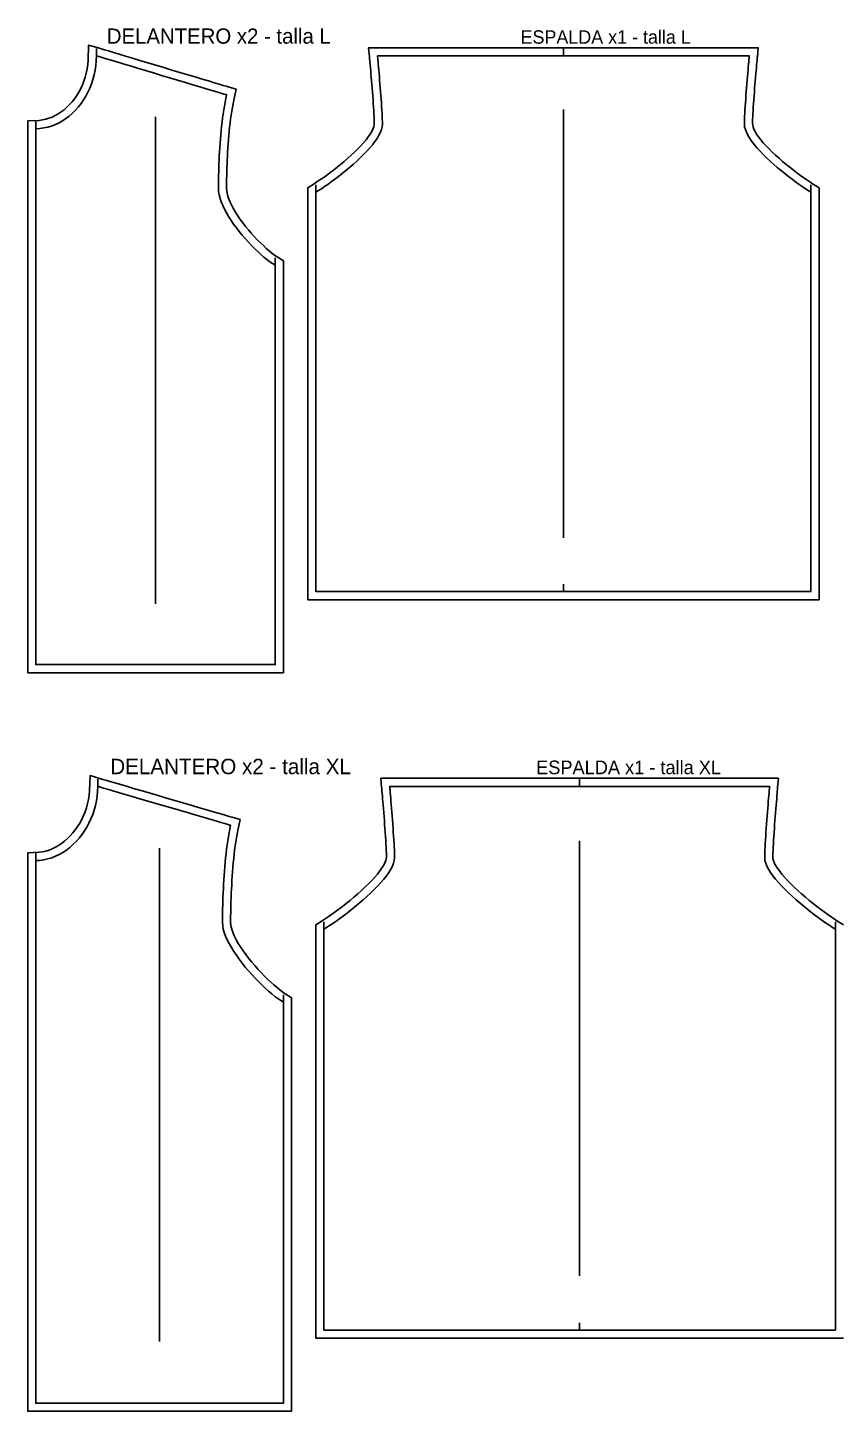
# Model space of a CAD drawing. Header units: centimetres. Extents: x -1 to 372, y -344 to 3.
# Drawn here: x -1 to 99, y -344 to -173.5 of the extents above; entities that cross this region are included whole.
import ezdxf

# ---------------------------------------------------------------- set-up
doc = ezdxf.new("R2010")
doc.units = ezdxf.units.CM
for name, color, linetype in [('15_SeamAllowance', 4, 'CONTINUOUS'), ('1_Boundary', 7, 'CONTINUOUS'), ('4_Notch', 1, 'CONTINUOUS'), ('5_Grainline', 3, 'CONTINUOUS'), ('8_Text', 7, 'CONTINUOUS')]:
    doc.layers.add(name, color=color, linetype=linetype)

msp = doc.modelspace()

# ---------------------------------------------------------------- linework, layer by layer
at = {"layer": '15_SeamAllowance'}
for points in [[(-1, -185.0117), (0.414, -184.9514), (0.8227, -184.8992), (1.2262, -184.8134), (1.624, -184.6946), (2.0153, -184.5437), (2.3991, -184.3614), (2.7743, -184.1485), (3.1395, -183.9058), (3.4934, -183.6344), (3.8345, -183.3354), (4.1613, -183.0099), (4.4724, -182.6591), (4.7662, -182.2845), (5.0413, -181.8873), (5.2963, -181.4692), (5.5297, -181.0314), (5.7403, -180.5754), (5.9268, -180.1029), (6.0878, -179.6152), (6.2221, -179.1138), (6.3287, -178.6002), (6.4062, -178.0759), (6.4535, -177.542), (6.509, -175.6684), (7.838, -176.0663), (8.0723, -176.1365), (8.4456, -176.2483), (8.9443, -176.3976), (9.5542, -176.5802), (10.2615, -176.792), (11.0524, -177.0288), (11.9128, -177.2865), (12.8288, -177.5608), (13.7867, -177.8476), (14.7723, -178.1427), (15.7719, -178.442), (16.7714, -178.7413), (17.7571, -179.0365), (18.7149, -179.3233), (19.6309, -179.5976), (20.4913, -179.8552), (21.2822, -180.092), (21.9895, -180.3038), (22.5994, -180.4865), (23.0981, -180.6358), (23.4714, -180.7476), (23.7057, -180.8177), (24.6741, -181.1077), (24.3823, -182.4485), (24.295, -182.8905), (24.213, -183.3472), (24.1362, -183.8169), (24.0645, -184.2977), (23.9979, -184.7881), (23.9363, -185.2862), (23.8795, -185.7904), (23.8273, -186.299), (23.7797, -186.8103), (23.7364, -187.3227), (23.6974, -187.8347), (23.6625, -188.3445), (23.6314, -188.8505), (23.6042, -189.3512), (23.5805, -189.8448), (23.5602, -190.3299), (23.5432, -190.8048), (23.5293, -191.2679), (23.5183, -191.7176), (23.51, -192.1522), (23.5043, -192.5703), (23.5011, -192.9701), (23.5001, -193.3216), (23.5181, -193.6226), (23.5692, -193.9298), (23.657, -194.2693), (23.7816, -194.6359), (23.9415, -195.0243), (24.1348, -195.4298), (24.359, -195.8484), (24.6113, -196.2762), (24.8889, -196.7097), (25.1889, -197.1458), (25.5083, -197.5814), (25.8441, -198.0136), (26.1933, -198.4396), (26.5529, -198.8565), (26.9199, -199.2619), (27.2911, -199.6529), (27.6635, -200.0269), (28.0338, -200.3813), (28.3989, -200.7134), (28.7552, -201.0204), (29.0991, -201.2997), (29.4266, -201.5483), (29.7332, -201.7632), (30.5, -202.2509), (30.5, -203.0491), (30.5, -203.7681), (30.5, -204.9141), (30.5, -206.4444), (30.5, -208.3165), (30.5, -210.4875), (30.5, -212.9148), (30.5, -215.5556), (30.5, -218.3672), (30.5, -221.3069), (30.5, -224.3321), (30.5, -227.4), (30.5, -230.4679), (30.5, -233.4931), (30.5, -236.4328), (30.5, -239.2444), (30.5, -241.8852), (30.5, -244.3125), (30.5, -246.4835), (30.5, -248.3556), (30.5, -249.8859), (30.5, -251.0319), (30.5, -251.7509), (30.5, -253), (29.3506, -253), (28.9196, -253), (28.2324, -253), (27.3148, -253), (26.1923, -253), (24.8906, -253), (23.4353, -253), (21.8519, -253), (20.166, -253), (18.4034, -253), (16.5895, -253), (14.75, -253), (12.9105, -253), (11.0966, -253), (9.334, -253), (7.6481, -253), (6.0647, -253), (4.6094, -253), (3.3077, -253), (2.1852, -253), (1.2676, -253), (0.5804, -253), (0.1494, -253), (-1, -253), (-1, -251.6656), (-1, -250.7008), (-1, -249.1628), (-1, -247.1089), (-1, -244.5965), (-1, -241.6828), (-1, -238.4253), (-1, -234.8811), (-1, -231.1077), (-1, -227.1623), (-1, -223.1023), (-1, -218.985), (-1, -214.8677), (-1, -210.8077), (-1, -206.8623), (-1, -203.0889), (-1, -199.5447), (-1, -196.2872), (-1, -193.3735), (-1, -190.8611), (-1, -188.8072), (-1, -187.2692), (-1, -186.3044)], [(65, -176), (65.116, -176), (65.4506, -176), (65.984, -176), (66.6963, -176), (67.5676, -176), (68.5781, -176), (69.7079, -176), (70.937, -176), (72.2457, -176), (73.614, -176), (75.0221, -176), (76.45, -176), (77.8779, -176), (79.286, -176), (80.6543, -176), (81.963, -176), (83.1921, -176), (84.3219, -176), (85.3324, -176), (86.2037, -176), (86.916, -176), (87.4494, -176), (87.784, -176), (88.9977, -176), (88.8927, -177.1252), (88.884, -177.2191), (88.87, -177.3702), (88.8515, -177.5738), (88.8287, -177.8253), (88.8023, -178.12), (88.7728, -178.4531), (88.7407, -178.8199), (88.7065, -179.2158), (88.6708, -179.6361), (88.634, -180.076), (88.5967, -180.5308), (88.5595, -180.9958), (88.5228, -181.4662), (88.4871, -181.9374), (88.453, -182.4045), (88.4211, -182.8628), (88.3917, -183.3073), (88.3656, -183.7333), (88.3431, -184.1357), (88.3248, -184.5092), (88.3112, -184.8485), (88.3029, -185.1474), (88.3005, -185.3606), (88.3181, -185.5554), (88.3692, -185.761), (88.4663, -186.0142), (88.6114, -186.3053), (88.8034, -186.6257), (89.0391, -186.9685), (89.3146, -187.3281), (89.6257, -187.7), (89.9681, -188.0802), (90.3374, -188.4655), (90.7295, -188.8529), (91.1402, -189.2396), (91.5653, -189.623), (92.0006, -190.0005), (92.4421, -190.3699), (92.8858, -190.7287), (93.3274, -191.0746), (93.763, -191.4054), (94.1884, -191.7188), (94.5996, -192.0124), (94.9922, -192.284), (95.362, -192.5312), (95.7042, -192.7514), (96.5, -193.2413), (96.5, -194.0491), (96.5, -194.7681), (96.5, -195.9141), (96.5, -197.4444), (96.5, -199.3165), (96.5, -201.4875), (96.5, -203.9148), (96.5, -206.5556), (96.5, -209.3672), (96.5, -212.3069), (96.5, -215.3321), (96.5, -218.4), (96.5, -221.4679), (96.5, -224.4931), (96.5, -227.4328), (96.5, -230.2444), (96.5, -232.8852), (96.5, -235.3125), (96.5, -237.4835), (96.5, -239.3556), (96.5, -240.8859), (96.5, -242.0319), (96.5, -242.7509), (96.5, -244), (95.3456, -244), (94.8999, -244), (94.1895, -244), (93.2407, -244), (92.0802, -244), (90.7344, -244), (89.2297, -244), (87.5926, -244), (85.8496, -244), (84.0272, -244), (82.1518, -244), (80.25, -244), (78.3482, -244), (76.4728, -244), (74.6504, -244), (72.9074, -244), (71.2703, -244), (69.7656, -244), (68.4198, -244), (67.2593, -244), (66.3105, -244), (65.6001, -244), (65.1544, -244), (65, -244), (64.8456, -244), (64.3999, -244), (63.6895, -244), (62.7407, -244), (61.5802, -244), (60.2344, -244), (58.7297, -244), (57.0926, -244), (55.3496, -244), (53.5272, -244), (51.6518, -244), (49.75, -244), (47.8482, -244), (45.9728, -244), (44.1504, -244), (42.4074, -244), (40.7703, -244), (39.2656, -244), (37.9198, -244), (36.7593, -244), (35.8105, -244), (35.1001, -244), (34.6544, -244), (33.5, -244), (33.5, -242.7509), (33.5, -242.0319), (33.5, -240.8859), (33.5, -239.3556), (33.5, -237.4835), (33.5, -235.3125), (33.5, -232.8852), (33.5, -230.2444), (33.5, -227.4328), (33.5, -224.4931), (33.5, -221.4679), (33.5, -218.4), (33.5, -215.3321), (33.5, -212.3069), (33.5, -209.3672), (33.5, -206.5556), (33.5, -203.9148), (33.5, -201.4875), (33.5, -199.3165), (33.5, -197.4444), (33.5, -195.9141), (33.5, -194.7681), (33.5, -194.0491), (33.5, -193.2413), (34.2958, -192.7514), (34.638, -192.5312), (35.0078, -192.284), (35.4004, -192.0124), (35.8116, -191.7188), (36.237, -191.4054), (36.6726, -191.0746), (37.1142, -190.7287), (37.5579, -190.3699), (37.9994, -190.0005), (38.4347, -189.623), (38.8598, -189.2396), (39.2705, -188.8529), (39.6626, -188.4655), (40.0319, -188.0802), (40.3743, -187.7), (40.6854, -187.3281), (40.9609, -186.9685), (41.1966, -186.6257), (41.3886, -186.3053), (41.5337, -186.0142), (41.6308, -185.761), (41.6819, -185.5554), (41.6995, -185.3606), (41.6971, -185.1474), (41.6888, -184.8485), (41.6752, -184.5092), (41.6569, -184.1357), (41.6344, -183.7333), (41.6083, -183.3073), (41.5789, -182.8628), (41.547, -182.4045), (41.5129, -181.9374), (41.4772, -181.4662), (41.4405, -180.9958), (41.4033, -180.5308), (41.366, -180.076), (41.3292, -179.6361), (41.2935, -179.2158), (41.2593, -178.8199), (41.2272, -178.4531), (41.1977, -178.12), (41.1713, -177.8253), (41.1485, -177.5738), (41.13, -177.3702), (41.116, -177.2191), (41.1073, -177.1252), (41.0023, -176), (42.216, -176), (42.5506, -176), (43.084, -176), (43.7963, -176), (44.6676, -176), (45.6781, -176), (46.8079, -176), (48.037, -176), (49.3457, -176), (50.714, -176), (52.1221, -176), (53.55, -176), (54.9779, -176), (56.386, -176), (57.7543, -176), (59.063, -176), (60.2921, -176), (61.4219, -176), (62.4324, -176), (63.3037, -176), (64.016, -176), (64.5494, -176), (64.884, -176)], [(-1, -275.1833), (0.4118, -275.1208), (0.8209, -275.0667), (1.2271, -274.9777), (1.6298, -274.8544), (2.0278, -274.6975), (2.4198, -274.5079), (2.8045, -274.2865), (3.1802, -274.0342), (3.5452, -273.7523), (3.8978, -273.4421), (4.2363, -273.1049), (4.559, -272.7422), (4.8642, -272.3557), (5.1503, -271.9468), (5.4158, -271.5173), (5.659, -271.0688), (5.8786, -270.6031), (6.073, -270.1217), (6.241, -269.6266), (6.3813, -269.1192), (6.4925, -268.6013), (6.5734, -268.0745), (6.6228, -267.5403), (6.6805, -265.6763), (8.0044, -266.0648), (8.2434, -266.1349), (8.6245, -266.2467), (9.1334, -266.396), (9.7559, -266.5786), (10.4778, -266.7904), (11.2849, -267.0273), (12.163, -267.2849), (13.0979, -267.5592), (14.0755, -267.846), (15.0814, -268.1411), (16.1015, -268.4404), (17.1217, -268.7398), (18.1276, -269.0349), (19.1051, -269.3217), (20.04, -269.596), (20.9182, -269.8536), (21.7253, -270.0904), (22.4472, -270.3023), (23.0697, -270.4849), (23.5786, -270.6342), (23.9596, -270.746), (24.1987, -270.8161), (25.1742, -271.1024), (24.8827, -272.449), (24.7956, -272.896), (24.7137, -273.3621), (24.6369, -273.8449), (24.5652, -274.3423), (24.4986, -274.8519), (24.4369, -275.3717), (24.38, -275.8997), (24.3277, -276.4336), (24.28, -276.9715), (24.2367, -277.5114), (24.1977, -278.0511), (24.1627, -278.5887), (24.1316, -279.1221), (24.1043, -279.6495), (24.0806, -280.1687), (24.0603, -280.6777), (24.0433, -281.1747), (24.0293, -281.6575), (24.0183, -282.1243), (24.01, -282.5729), (24.0043, -283.0014), (24.0011, -283.4078), (24.0001, -283.7584), (24.0196, -284.0537), (24.0752, -284.3592), (24.172, -284.7036), (24.3099, -285.08), (24.4872, -285.482), (24.7015, -285.9042), (24.9497, -286.3416), (25.2287, -286.7902), (25.535, -287.2458), (25.8652, -287.705), (26.2158, -288.1643), (26.5834, -288.6205), (26.9646, -289.0704), (27.3558, -289.511), (27.7536, -289.9393), (28.1544, -290.3523), (28.5547, -290.7471), (28.9509, -291.1206), (29.3392, -291.4698), (29.7157, -291.7918), (30.0764, -292.0833), (30.4165, -292.341), (30.731, -292.5616), (31.5, -293.0512), (31.5, -293.8501), (31.5, -294.572), (31.5, -295.7227), (31.5, -297.2593), (31.5, -299.1389), (31.5, -301.3187), (31.5, -303.7559), (31.5, -306.4074), (31.5, -309.2305), (31.5, -312.1822), (31.5, -315.2196), (31.5, -318.3), (31.5, -321.3804), (31.5, -324.4178), (31.5, -327.3695), (31.5, -330.1926), (31.5, -332.8441), (31.5, -335.2813), (31.5, -337.4611), (31.5, -339.3407), (31.5, -340.8773), (31.5, -342.028), (31.5, -342.7499), (31.5, -344), (30.3456, -344), (29.8999, -344), (29.1895, -344), (28.2407, -344), (27.0802, -344), (25.7344, -344), (24.2297, -344), (22.5926, -344), (20.8496, -344), (19.0272, -344), (17.1518, -344), (15.25, -344), (13.3482, -344), (11.4728, -344), (9.6504, -344), (7.9074, -344), (6.2703, -344), (4.7656, -344), (3.4198, -344), (2.2593, -344), (1.3105, -344), (0.6001, -344), (0.1544, -344), (-1, -344), (-1, -342.6614), (-1, -341.6845), (-1, -340.1271), (-1, -338.0474), (-1, -335.5034), (-1, -332.5531), (-1, -329.2546), (-1, -325.6659), (-1, -321.8451), (-1, -317.8501), (-1, -313.7391), (-1, -309.57), (-1, -305.4009), (-1, -301.2899), (-1, -297.2949), (-1, -293.4741), (-1, -289.8854), (-1, -286.5869), (-1, -283.6366), (-1, -281.0926), (-1, -279.0129), (-1, -277.4555), (-1, -276.4786)]]:
    msp.add_lwpolyline(points, close=True, dxfattribs=at)
msp.add_lwpolyline([(99.5, -335), (98.3405, -335), (97.8802, -335), (97.1465, -335), (96.1667, -335), (94.9681, -335), (93.5781, -335), (92.0241, -335), (90.3333, -335), (88.5332, -335), (86.651, -335), (84.7142, -335), (82.75, -335), (80.7858, -335), (78.849, -335), (76.9668, -335), (75.1667, -335), (73.4759, -335), (71.9219, -335), (70.5319, -335), (69.3333, -335), (68.3535, -335), (67.6198, -335), (67.1595, -335), (67, -335), (66.8405, -335), (66.3802, -335), (65.6465, -335), (64.6667, -335), (63.4681, -335), (62.0781, -335), (60.5241, -335), (58.8333, -335), (57.0332, -335), (55.151, -335), (53.2142, -335), (51.25, -335), (49.2858, -335), (47.349, -335), (45.4668, -335), (43.6667, -335), (41.9759, -335), (40.4219, -335), (39.0319, -335), (37.8333, -335), (36.8535, -335), (36.1198, -335), (35.6595, -335), (34.5, -335), (34.5, -333.7499), (34.5, -333.028), (34.5, -331.8773), (34.5, -330.3407), (34.5, -328.4611), (34.5, -326.2813), (34.5, -323.8441), (34.5, -321.1926), (34.5, -318.3695), (34.5, -315.4178), (34.5, -312.3804), (34.5, -309.3), (34.5, -306.2196), (34.5, -303.1822), (34.5, -300.2305), (34.5, -297.4074), (34.5, -294.7559), (34.5, -292.3188), (34.5, -290.1389), (34.5, -288.2593), (34.5, -286.7227), (34.5, -285.572), (34.5, -284.8501), (34.5, -284.042), (35.2969, -283.5503), (35.6458, -283.3246), (36.027, -283.0683), (36.4353, -282.7843), (36.8658, -282.4752), (37.3138, -282.1439), (37.7746, -281.793), (38.2438, -281.4251), (38.7167, -281.0428), (39.1889, -280.6488), (39.6559, -280.2458), (40.1131, -279.8366), (40.5559, -279.4239), (40.9798, -279.0107), (41.3801, -278.6), (41.7521, -278.1953), (42.0909, -277.8001), (42.3918, -277.4187), (42.65, -277.0561), (42.8607, -276.7185), (43.0202, -276.4137), (43.1262, -276.1521), (43.181, -275.946), (43.1995, -275.7569), (43.1971, -275.5451), (43.1887, -275.2399), (43.1751, -274.8908), (43.1568, -274.5043), (43.1343, -274.0862), (43.1081, -273.6422), (43.0787, -273.1776), (43.0468, -272.6976), (43.0127, -272.2073), (42.977, -271.712), (42.9402, -271.2168), (42.9029, -270.7267), (42.8656, -270.2467), (42.8289, -269.7821), (42.7931, -269.3378), (42.7589, -268.9189), (42.7268, -268.5305), (42.6973, -268.1775), (42.6709, -267.8651), (42.6481, -267.5983), (42.6295, -267.3822), (42.6156, -267.2217), (42.6069, -267.1218), (42.5083, -266), (43.7185, -266), (44.0604, -266), (44.6055, -266), (45.3333, -266), (46.2237, -266), (47.2563, -266), (48.4107, -266), (49.6667, -266), (51.0039, -266), (52.4021, -266), (53.8409, -266), (55.3, -266), (56.7591, -266), (58.1979, -266), (59.5961, -266), (60.9333, -266), (62.1893, -266), (63.3438, -266), (64.3763, -266), (65.2667, -266), (65.9945, -266), (66.5396, -266), (66.8815, -266), (67, -266), (67.1185, -266), (67.4604, -266), (68.0055, -266), (68.7333, -266), (69.6237, -266), (70.6563, -266), (71.8107, -266), (73.0667, -266), (74.4039, -266), (75.8021, -266), (77.2409, -266), (78.7, -266), (80.1591, -266), (81.5979, -266), (82.9961, -266), (84.3333, -266), (85.5893, -266), (86.7438, -266), (87.7763, -266), (88.6667, -266), (89.3945, -266), (89.9396, -266), (90.2815, -266), (91.4917, -266), (91.3931, -267.1218), (91.3844, -267.2217), (91.3705, -267.3822), (91.3519, -267.5983), (91.3291, -267.8651), (91.3027, -268.1775), (91.2732, -268.5305), (91.2411, -268.9189), (91.2069, -269.3378), (91.1711, -269.7821), (91.1344, -270.2467), (91.0971, -270.7267), (91.0598, -271.2168), (91.023, -271.712), (90.9873, -272.2073), (90.9532, -272.6976), (90.9213, -273.1776), (90.8919, -273.6422), (90.8657, -274.0862), (90.8432, -274.5043), (90.8249, -274.8908), (90.8113, -275.2399), (90.8029, -275.5451), (90.8005, -275.7569), (90.819, -275.946), (90.8738, -276.1521), (90.9798, -276.4137), (91.1393, -276.7185), (91.35, -277.0561), (91.6082, -277.4187), (91.9091, -277.8001), (92.2479, -278.1953), (92.6199, -278.6), (93.0202, -279.0107), (93.4441, -279.4239), (93.8869, -279.8366), (94.3441, -280.2458), (94.8111, -280.6488), (95.2833, -281.0428), (95.7562, -281.4251), (96.2254, -281.793), (96.6862, -282.1439), (97.1342, -282.4752), (97.5647, -282.7843), (97.973, -283.0683), (98.3542, -283.3246), (98.7031, -283.5503), (99.5, -284.042)], dxfattribs=at)
at = {"layer": '1_Boundary'}
for points in [[(0, -185.97), (0.4987, -185.9487), (0.9904, -185.8859), (1.4737, -185.7831), (1.9474, -185.6417), (2.4103, -185.4632), (2.861, -185.2491), (3.2984, -185.0008), (3.7211, -184.72), (4.128, -184.408), (4.5177, -184.0664), (4.889, -183.6965), (5.2406, -183.3), (5.5714, -182.8783), (5.8799, -182.4328), (6.1651, -181.9651), (6.4256, -181.4767), (6.6601, -180.9689), (6.8674, -180.4434), (7.0463, -179.9016), (7.1955, -179.345), (7.3137, -178.775), (7.3997, -178.1932), (7.4522, -177.6011), (7.47, -177), (7.5512, -177.0243), (7.7854, -177.0944), (8.1588, -177.2062), (8.6574, -177.3556), (9.2673, -177.5382), (9.9747, -177.75), (10.7655, -177.9868), (11.6259, -178.2444), (12.542, -178.5187), (13.4998, -178.8056), (14.4854, -179.1007), (15.485, -179.4), (16.4846, -179.6993), (17.4702, -179.9944), (18.428, -180.2813), (19.3441, -180.5556), (20.2045, -180.8132), (20.9953, -181.05), (21.7027, -181.2618), (22.3126, -181.4444), (22.8112, -181.5938), (23.1846, -181.7056), (23.4188, -181.7757), (23.5, -181.8), (23.4031, -182.2453), (23.3123, -182.7052), (23.2273, -183.1781), (23.1481, -183.6625), (23.0745, -184.1568), (23.0062, -184.6594), (22.9432, -185.1687), (22.8852, -185.6833), (22.832, -186.2016), (22.7836, -186.7219), (22.7396, -187.2427), (22.7, -187.7625), (22.6646, -188.2797), (22.6331, -188.7927), (22.6055, -189.3), (22.5815, -189.8), (22.561, -190.2911), (22.5437, -190.7719), (22.5297, -191.2406), (22.5185, -191.6958), (22.5102, -192.1359), (22.5044, -192.5594), (22.5011, -192.9646), (22.5, -193.35), (22.523, -193.7348), (22.59, -194.1375), (22.6982, -194.5559), (22.8449, -194.9875), (23.0272, -195.4301), (23.2422, -195.8812), (23.4872, -196.3387), (23.7593, -196.8), (24.0557, -197.2629), (24.3736, -197.725), (24.7101, -198.184), (25.0625, -198.6375), (25.4279, -199.0832), (25.8035, -199.5187), (26.1865, -199.9418), (26.5741, -200.35), (26.9634, -200.741), (27.3516, -201.1125), (27.7359, -201.4621), (28.1134, -201.7875), (28.4814, -202.0863), (28.8371, -202.3562), (29.1776, -202.5949), (29.5, -202.8), (29.5, -203.0491), (29.5, -203.7681), (29.5, -204.9141), (29.5, -206.4444), (29.5, -208.3165), (29.5, -210.4875), (29.5, -212.9148), (29.5, -215.5556), (29.5, -218.3672), (29.5, -221.3069), (29.5, -224.3321), (29.5, -227.4), (29.5, -230.4679), (29.5, -233.4931), (29.5, -236.4328), (29.5, -239.2444), (29.5, -241.8852), (29.5, -244.3125), (29.5, -246.4835), (29.5, -248.3556), (29.5, -249.8859), (29.5, -251.0319), (29.5, -251.7509), (29.5, -252), (29.3506, -252), (28.9196, -252), (28.2324, -252), (27.3148, -252), (26.1923, -252), (24.8906, -252), (23.4353, -252), (21.8519, -252), (20.166, -252), (18.4034, -252), (16.5895, -252), (14.75, -252), (12.9105, -252), (11.0966, -252), (9.334, -252), (7.6481, -252), (6.0647, -252), (4.6094, -252), (3.3077, -252), (2.1852, -252), (1.2676, -252), (0.5804, -252), (0.1494, -252), (0, -252), (0, -251.6656), (0, -250.7008), (0, -249.1628), (0, -247.1089), (0, -244.5965), (0, -241.6828), (0, -238.4253), (0, -234.8811), (0, -231.1077), (0, -227.1623), (0, -223.1023), (0, -218.985), (0, -214.8677), (0, -210.8077), (0, -206.8623), (0, -203.0889), (0, -199.5447), (0, -196.2872), (0, -193.3735), (0, -190.8611), (0, -188.8072), (0, -187.2692), (0, -186.3044), (0, -185.97)], [(65, -177), (65.116, -177), (65.4506, -177), (65.984, -177), (66.6963, -177), (67.5676, -177), (68.5781, -177), (69.7079, -177), (70.937, -177), (72.2457, -177), (73.614, -177), (75.0221, -177), (76.45, -177), (77.8779, -177), (79.286, -177), (80.6543, -177), (81.963, -177), (83.1921, -177), (84.3219, -177), (85.3324, -177), (86.2037, -177), (86.916, -177), (87.4494, -177), (87.784, -177), (87.9, -177), (87.897, -177.0326), (87.8882, -177.1271), (87.8742, -177.2789), (87.8556, -177.4833), (87.8327, -177.7357), (87.8063, -178.0313), (87.7766, -178.3654), (87.7444, -178.7333), (87.7102, -179.1305), (87.6743, -179.5521), (87.6374, -179.9935), (87.6, -180.45), (87.5626, -180.9169), (87.5257, -181.3896), (87.4898, -181.8633), (87.4556, -182.3333), (87.4234, -182.7951), (87.3938, -183.2438), (87.3673, -183.6747), (87.3444, -184.0833), (87.3258, -184.4648), (87.3118, -184.8146), (87.303, -185.1279), (87.3, -185.4), (87.329, -185.722), (87.4136, -186.0618), (87.5498, -186.4172), (87.7338, -186.7861), (87.9617, -187.1665), (88.2297, -187.5563), (88.5339, -187.9533), (88.8704, -188.3556), (89.2354, -188.7609), (89.6249, -189.1674), (90.0353, -189.5727), (90.4625, -189.975), (90.9027, -190.372), (91.3521, -190.7618), (91.8068, -191.1422), (92.263, -191.5111), (92.7167, -191.8665), (93.1641, -192.2063), (93.6013, -192.5283), (94.0245, -192.8306), (94.4299, -193.1109), (94.8135, -193.3674), (95.1715, -193.5977), (95.5, -193.8), (95.5, -194.0491), (95.5, -194.7681), (95.5, -195.9141), (95.5, -197.4444), (95.5, -199.3165), (95.5, -201.4875), (95.5, -203.9148), (95.5, -206.5556), (95.5, -209.3672), (95.5, -212.3069), (95.5, -215.3321), (95.5, -218.4), (95.5, -221.4679), (95.5, -224.4931), (95.5, -227.4328), (95.5, -230.2444), (95.5, -232.8852), (95.5, -235.3125), (95.5, -237.4835), (95.5, -239.3556), (95.5, -240.8859), (95.5, -242.0319), (95.5, -242.7509), (95.5, -243), (95.3456, -243), (94.8999, -243), (94.1895, -243), (93.2407, -243), (92.0802, -243), (90.7344, -243), (89.2297, -243), (87.5926, -243), (85.8496, -243), (84.0272, -243), (82.1518, -243), (80.25, -243), (78.3482, -243), (76.4728, -243), (74.6504, -243), (72.9074, -243), (71.2703, -243), (69.7656, -243), (68.4198, -243), (67.2593, -243), (66.3105, -243), (65.6001, -243), (65.1544, -243), (65, -243), (64.8456, -243), (64.3999, -243), (63.6895, -243), (62.7407, -243), (61.5802, -243), (60.2344, -243), (58.7297, -243), (57.0926, -243), (55.3496, -243), (53.5272, -243), (51.6518, -243), (49.75, -243), (47.8482, -243), (45.9728, -243), (44.1504, -243), (42.4074, -243), (40.7703, -243), (39.2656, -243), (37.9198, -243), (36.7593, -243), (35.8105, -243), (35.1001, -243), (34.6544, -243), (34.5, -243), (34.5, -242.7509), (34.5, -242.0319), (34.5, -240.8859), (34.5, -239.3556), (34.5, -237.4835), (34.5, -235.3125), (34.5, -232.8852), (34.5, -230.2444), (34.5, -227.4328), (34.5, -224.4931), (34.5, -221.4679), (34.5, -218.4), (34.5, -215.3321), (34.5, -212.3069), (34.5, -209.3672), (34.5, -206.5556), (34.5, -203.9148), (34.5, -201.4875), (34.5, -199.3165), (34.5, -197.4444), (34.5, -195.9141), (34.5, -194.7681), (34.5, -194.0491), (34.5, -193.8), (34.8285, -193.5977), (35.1865, -193.3674), (35.5701, -193.1109), (35.9755, -192.8306), (36.3987, -192.5283), (36.8359, -192.2063), (37.2833, -191.8665), (37.737, -191.5111), (38.1932, -191.1422), (38.6479, -190.7618), (39.0973, -190.372), (39.5375, -189.975), (39.9647, -189.5727), (40.3751, -189.1674), (40.7646, -188.7609), (41.1296, -188.3556), (41.4661, -187.9533), (41.7703, -187.5563), (42.0383, -187.1665), (42.2662, -186.7861), (42.4502, -186.4172), (42.5864, -186.0618), (42.671, -185.722), (42.7, -185.4), (42.697, -185.1279), (42.6882, -184.8146), (42.6742, -184.4648), (42.6556, -184.0833), (42.6327, -183.6747), (42.6063, -183.2438), (42.5766, -182.7951), (42.5444, -182.3333), (42.5102, -181.8633), (42.4743, -181.3896), (42.4374, -180.9169), (42.4, -180.45), (42.3626, -179.9935), (42.3257, -179.5521), (42.2898, -179.1305), (42.2556, -178.7333), (42.2234, -178.3654), (42.1938, -178.0313), (42.1673, -177.7357), (42.1444, -177.4833), (42.1258, -177.2789), (42.1118, -177.1271), (42.103, -177.0326), (42.1, -177), (42.216, -177), (42.5506, -177), (43.084, -177), (43.7963, -177), (44.6676, -177), (45.6781, -177), (46.8079, -177), (48.037, -177), (49.3457, -177), (50.714, -177), (52.1221, -177), (53.55, -177), (54.9779, -177), (56.386, -177), (57.7543, -177), (59.063, -177), (60.2921, -177), (61.4219, -177), (62.4324, -177), (63.3037, -177), (64.016, -177), (64.5494, -177), (64.884, -177), (65, -177)], [(0, -276.14), (0.4996, -276.1179), (0.9938, -276.0526), (1.481, -275.9458), (1.96, -275.7991), (2.4293, -275.6141), (2.8876, -275.3925), (3.3333, -275.1359), (3.7652, -274.8459), (4.1817, -274.5242), (4.5816, -274.1724), (4.9634, -273.7921), (5.3256, -273.385), (5.667, -272.9527), (5.986, -272.4968), (6.2813, -272.0189), (6.5515, -271.5207), (6.7951, -271.0039), (7.0109, -270.47), (7.1972, -269.9207), (7.3529, -269.3576), (7.4764, -268.7823), (7.5664, -268.1966), (7.6214, -267.6019), (7.64, -267), (7.7228, -267.0243), (7.9619, -267.0944), (8.343, -267.2062), (8.8519, -267.3556), (9.4743, -267.5382), (10.1962, -267.75), (11.0034, -267.9868), (11.8815, -268.2444), (12.8164, -268.5187), (13.7939, -268.8056), (14.7999, -269.1007), (15.82, -269.4), (16.8401, -269.6993), (17.8461, -269.9944), (18.8236, -270.2813), (19.7585, -270.5556), (20.6366, -270.8132), (21.4438, -271.05), (22.1657, -271.2618), (22.7881, -271.4444), (23.297, -271.5938), (23.6781, -271.7056), (23.9172, -271.7757), (24, -271.8), (23.9031, -272.2475), (23.8123, -272.7139), (23.7273, -273.197), (23.6481, -273.6951), (23.5745, -274.2061), (23.5062, -274.7281), (23.4432, -275.2592), (23.3852, -275.7974), (23.332, -276.3408), (23.2836, -276.8874), (23.2396, -277.4353), (23.2, -277.9825), (23.1646, -278.5271), (23.1331, -279.0672), (23.1055, -279.6008), (23.0815, -280.1259), (23.061, -280.6407), (23.0437, -281.1431), (23.0297, -281.6313), (23.0185, -282.1032), (23.0102, -282.557), (23.0044, -282.9907), (23.0011, -283.4024), (23, -283.79), (23.0255, -284.1766), (23.0998, -284.5846), (23.2197, -285.0113), (23.3819, -285.4542), (23.5832, -285.9104), (23.8203, -286.3775), (24.09, -286.8527), (24.3889, -287.3333), (24.7139, -287.8168), (25.0616, -288.3004), (25.4289, -288.7815), (25.8125, -289.2575), (26.2091, -289.7257), (26.6155, -290.1833), (27.0283, -290.6279), (27.4444, -291.0567), (27.8606, -291.467), (28.2734, -291.8562), (28.6798, -292.2217), (29.0764, -292.5608), (29.46, -292.8709), (29.8273, -293.1492), (30.175, -293.3931), (30.5, -293.6), (30.5, -293.8501), (30.5, -294.572), (30.5, -295.7227), (30.5, -297.2593), (30.5, -299.1389), (30.5, -301.3187), (30.5, -303.7559), (30.5, -306.4074), (30.5, -309.2305), (30.5, -312.1822), (30.5, -315.2196), (30.5, -318.3), (30.5, -321.3804), (30.5, -324.4178), (30.5, -327.3695), (30.5, -330.1926), (30.5, -332.8441), (30.5, -335.2813), (30.5, -337.4611), (30.5, -339.3407), (30.5, -340.8773), (30.5, -342.028), (30.5, -342.7499), (30.5, -343), (30.3456, -343), (29.8999, -343), (29.1895, -343), (28.2407, -343), (27.0802, -343), (25.7344, -343), (24.2297, -343), (22.5926, -343), (20.8496, -343), (19.0272, -343), (17.1518, -343), (15.25, -343), (13.3482, -343), (11.4728, -343), (9.6504, -343), (7.9074, -343), (6.2703, -343), (4.7656, -343), (3.4198, -343), (2.2593, -343), (1.3105, -343), (0.6001, -343), (0.1544, -343), (0, -343), (0, -342.6614), (0, -341.6845), (0, -340.1271), (0, -338.0474), (0, -335.5034), (0, -332.5531), (0, -329.2546), (0, -325.6659), (0, -321.8451), (0, -317.8501), (0, -313.7391), (0, -309.57), (0, -305.4009), (0, -301.2899), (0, -297.2949), (0, -293.4741), (0, -289.8854), (0, -286.5869), (0, -283.6366), (0, -281.0926), (0, -279.0129), (0, -277.4555), (0, -276.4786), (0, -276.14)], [(67, -267), (67.1185, -267), (67.4604, -267), (68.0055, -267), (68.7333, -267), (69.6237, -267), (70.6563, -267), (71.8107, -267), (73.0667, -267), (74.4039, -267), (75.8021, -267), (77.2409, -267), (78.7, -267), (80.1591, -267), (81.5979, -267), (82.9961, -267), (84.3333, -267), (85.5893, -267), (86.7438, -267), (87.7763, -267), (88.6667, -267), (89.3945, -267), (89.9396, -267), (90.2815, -267), (90.4, -267), (90.397, -267.0346), (90.3882, -267.135), (90.3742, -267.2961), (90.3556, -267.513), (90.3327, -267.7805), (90.3063, -268.0938), (90.2766, -268.4476), (90.2444, -268.837), (90.2102, -269.257), (90.1743, -269.7025), (90.1374, -270.1685), (90.1, -270.65), (90.0626, -271.1419), (90.0257, -271.6391), (89.9898, -272.1367), (89.9556, -272.6296), (89.9234, -273.1128), (89.8938, -273.5813), (89.8673, -274.0299), (89.8444, -274.4537), (89.8258, -274.8477), (89.8118, -275.2067), (89.803, -275.5258), (89.8, -275.8), (89.8316, -276.1241), (89.9234, -276.4697), (90.0713, -276.8344), (90.2708, -277.2157), (90.5178, -277.6113), (90.8078, -278.0188), (91.1367, -278.4355), (91.5, -278.8593), (91.8936, -279.2875), (92.313, -279.7178), (92.7541, -280.1478), (93.2125, -280.575), (93.6839, -280.997), (94.1641, -281.4113), (94.6486, -281.8156), (95.1333, -282.2074), (95.6139, -282.5843), (96.0859, -282.9438), (96.5452, -283.2834), (96.9875, -283.6009), (97.4084, -283.8938), (97.8036, -284.1595), (98.1689, -284.3957), (98.5, -284.6), (98.5, -284.8501), (98.5, -285.572), (98.5, -286.7227), (98.5, -288.2593), (98.5, -290.1389), (98.5, -292.3188), (98.5, -294.7559), (98.5, -297.4074), (98.5, -300.2305), (98.5, -303.1822), (98.5, -306.2196), (98.5, -309.3), (98.5, -312.3804), (98.5, -315.4178), (98.5, -318.3695), (98.5, -321.1926), (98.5, -323.8441), (98.5, -326.2813), (98.5, -328.4611), (98.5, -330.3407), (98.5, -331.8773), (98.5, -333.028), (98.5, -333.7499), (98.5, -334), (98.3405, -334), (97.8802, -334), (97.1465, -334), (96.1667, -334), (94.9681, -334), (93.5781, -334), (92.0241, -334), (90.3333, -334), (88.5332, -334), (86.651, -334), (84.7142, -334), (82.75, -334), (80.7858, -334), (78.849, -334), (76.9668, -334), (75.1667, -334), (73.4759, -334), (71.9219, -334), (70.5319, -334), (69.3333, -334), (68.3535, -334), (67.6198, -334), (67.1595, -334), (67, -334), (66.8405, -334), (66.3802, -334), (65.6465, -334), (64.6667, -334), (63.4681, -334), (62.0781, -334), (60.5241, -334), (58.8333, -334), (57.0332, -334), (55.151, -334), (53.2142, -334), (51.25, -334), (49.2858, -334), (47.349, -334), (45.4668, -334), (43.6667, -334), (41.9759, -334), (40.4219, -334), (39.0319, -334), (37.8333, -334), (36.8535, -334), (36.1198, -334), (35.6595, -334), (35.5, -334), (35.5, -333.7499), (35.5, -333.028), (35.5, -331.8773), (35.5, -330.3407), (35.5, -328.4611), (35.5, -326.2813), (35.5, -323.8441), (35.5, -321.1926), (35.5, -318.3695), (35.5, -315.4178), (35.5, -312.3804), (35.5, -309.3), (35.5, -306.2196), (35.5, -303.1822), (35.5, -300.2305), (35.5, -297.4074), (35.5, -294.7559), (35.5, -292.3188), (35.5, -290.1389), (35.5, -288.2593), (35.5, -286.7227), (35.5, -285.572), (35.5, -284.8501), (35.5, -284.6), (35.8311, -284.3957), (36.1964, -284.1595), (36.5916, -283.8938), (37.0125, -283.6009), (37.4548, -283.2834), (37.9141, -282.9438), (38.3861, -282.5843), (38.8667, -282.2074), (39.3514, -281.8156), (39.8359, -281.4113), (40.3161, -280.997), (40.7875, -280.575), (41.2459, -280.1478), (41.687, -279.7178), (42.1064, -279.2875), (42.5, -278.8593), (42.8633, -278.4355), (43.1922, -278.0188), (43.4822, -277.6113), (43.7292, -277.2157), (43.9287, -276.8344), (44.0766, -276.4697), (44.1684, -276.1241), (44.2, -275.8), (44.197, -275.5258), (44.1882, -275.2067), (44.1742, -274.8477), (44.1556, -274.4537), (44.1327, -274.0299), (44.1063, -273.5813), (44.0766, -273.1128), (44.0444, -272.6296), (44.0102, -272.1367), (43.9743, -271.6391), (43.9374, -271.1419), (43.9, -270.65), (43.8626, -270.1685), (43.8257, -269.7025), (43.7898, -269.257), (43.7556, -268.837), (43.7234, -268.4476), (43.6938, -268.0938), (43.6673, -267.7805), (43.6444, -267.513), (43.6258, -267.2961), (43.6118, -267.135), (43.603, -267.0346), (43.6, -267), (43.7185, -267), (44.0604, -267), (44.6055, -267), (45.3333, -267), (46.2237, -267), (47.2563, -267), (48.4107, -267), (49.6667, -267), (51.0039, -267), (52.4021, -267), (53.8409, -267), (55.3, -267), (56.7591, -267), (58.1979, -267), (59.5961, -267), (60.9333, -267), (62.1893, -267), (63.3438, -267), (64.3763, -267), (65.2667, -267), (65.9945, -267), (66.5396, -267), (66.8815, -267), (67, -267)]]:
    msp.add_lwpolyline(points, close=True, dxfattribs=at)
at = {"layer": '4_Notch'}
for p, q in [((7.47, -177), (7.47, -176.1)), ((65, -177), (65, -176.1)), ((0, -185.97), (0, -185.07)), ((34.5, -193.8), (34.5, -192.9)), ((95.5, -193.8), (95.5, -192.9)), ((29.5, -202.8), (29.5, -201.9)), ((65, -243), (65, -242.1)), ((0, -252), (0, -251.1)), ((7.64, -267), (7.64, -266.1)), ((67, -267), (67, -266.1)), ((0, -276.14), (0, -275.24)), ((35.5, -284.6), (35.5, -283.7)), ((98.5, -284.6), (98.5, -283.7)), ((30.5, -293.6), (30.5, -292.7)), ((67, -334), (67, -333.1)), ((0, -343), (0, -342.1))]:
    msp.add_line(p, q, dxfattribs=at)
at = {"layer": '5_Grainline'}
for p, q in [((65, -236.4), (65, -183.6)), ((14.75, -244.5), (14.75, -184.5)), ((67, -327.3), (67, -273.7)), ((15.25, -335.4), (15.25, -274.6))]:
    msp.add_line(p, q, dxfattribs=at)

# ---------------------------------------------------------------- texts
at = {"layer": '8_Text'}
for s, height, p in [('DELANTERO x2 - talla L', 1.875, (8.75, -175.5)), ('ESPALDA x1 - talla L', 1.65, (59.72, -175.5)), ('DELANTERO x2 - talla XL', 1.9, (9.17, -265.5)), ('ESPALDA x1 - talla XL', 1.675, (61.64, -265.5))]:
    msp.add_text(s, height=height, dxfattribs=at).set_placement(p)

doc.saveas('drawing.dxf')
